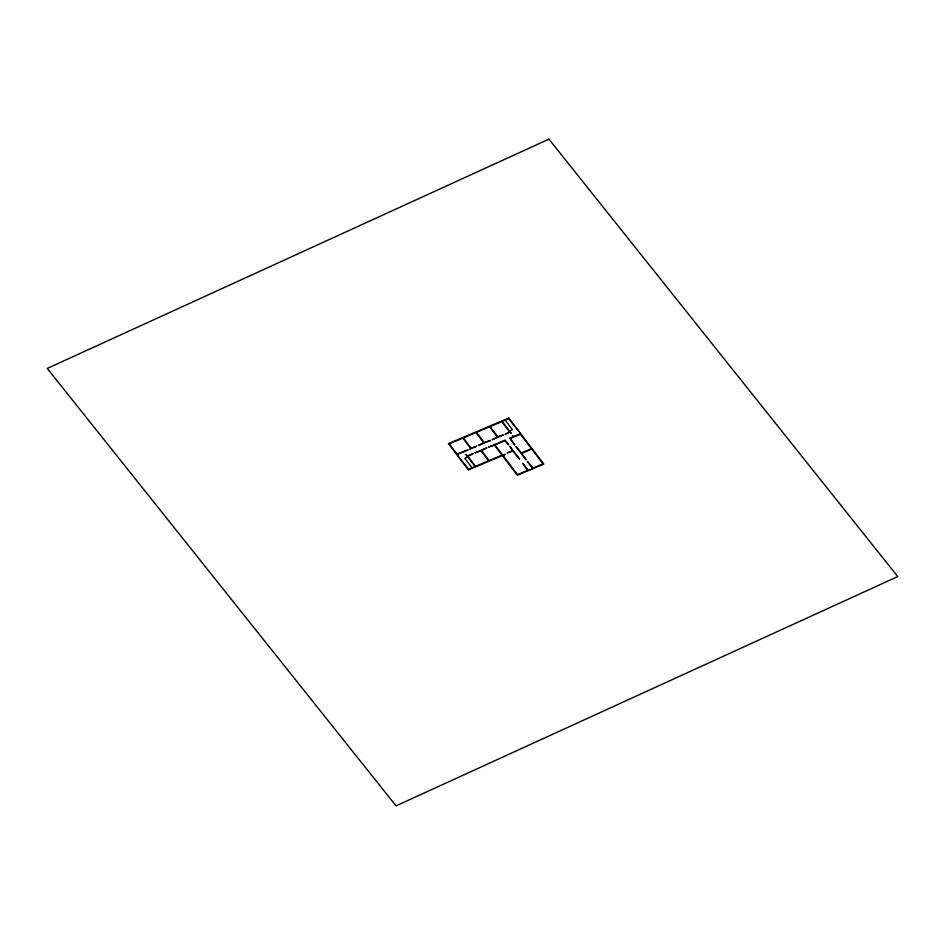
<?xml version="1.0" encoding="UTF-8"?>
<svg xmlns="http://www.w3.org/2000/svg" width="945" height="945" viewBox="0 0 945 945"><rect width="100%" height="100%" fill="white"/><g stroke="black" fill="none" stroke-linecap="round" stroke-linejoin="round"><path stroke-width="1.42" d="M509.449 430.979L512.473 429.703L505.209 420.182M458.349 456.589L457.297 454.45L468.106 449.879L456.967 454.013L449.218 443.855L462.814 438.102L470.575 448.273L469.748 449.194L476.882 446.17L471.012 448.084L463.263 437.913L475.985 432.538L483.734 442.709L478.524 445.473L490.479 440.429L484.171 442.52L476.422 432.349L489.581 426.786L497.33 436.956L492.121 439.732L503.425 434.948L497.779 436.767L490.018 426.597L501.76 421.635L509.509 431.806L505.067 434.263L509.839 432.243L511.269 433.353L502.197 421.458L508.67 418.718L518.675 431.085M458.679 457.014L468.602 469.275L475.075 466.535L465.838 454.415L467.598 455.962L473.126 453.624L467.917 456.4L475.512 466.346L488.671 460.782L481.088 450.836L474.78 452.927L486.947 447.776L481.525 450.647L489.108 460.605L502.055 455.124L494.471 445.178L488.6 447.079L505.102 440.11L508.776 444.918L504.996 440.724L494.908 444.989L502.492 454.947L505.457 454.261L503.153 455.809L517.506 474.626L527.593 470.362L522.75 463.251L528.031 470.173L529.956 469.937M519.833 432.597L520.128 433.755L513.655 436.495L512.473 435.704L513.218 436.673L509.603 438.208L514.753 444.965L510.371 438.456L520.459 434.192L531.515 448.686L521.416 452.95L515.994 446.595L526.141 459.896L521.746 453.376L531.846 449.111L543.056 463.83L532.968 468.094L527.369 461.514L532.531 468.283L531.598 469.24M467.81 457.014L464.798 458.29L472.051 467.81M548.927 139.139L47.25 368.444L396.061 805.861L897.75 576.556L548.927 139.139M508.776 418.103L448.45 443.607L468.496 469.889L502.386 455.561L517.387 475.252L543.824 464.078L508.776 418.103M510.016 446.548L512.58 450.682L507.323 452.903L512.911 451.108L519.62 459.14L510.016 446.548"/></g></svg>
